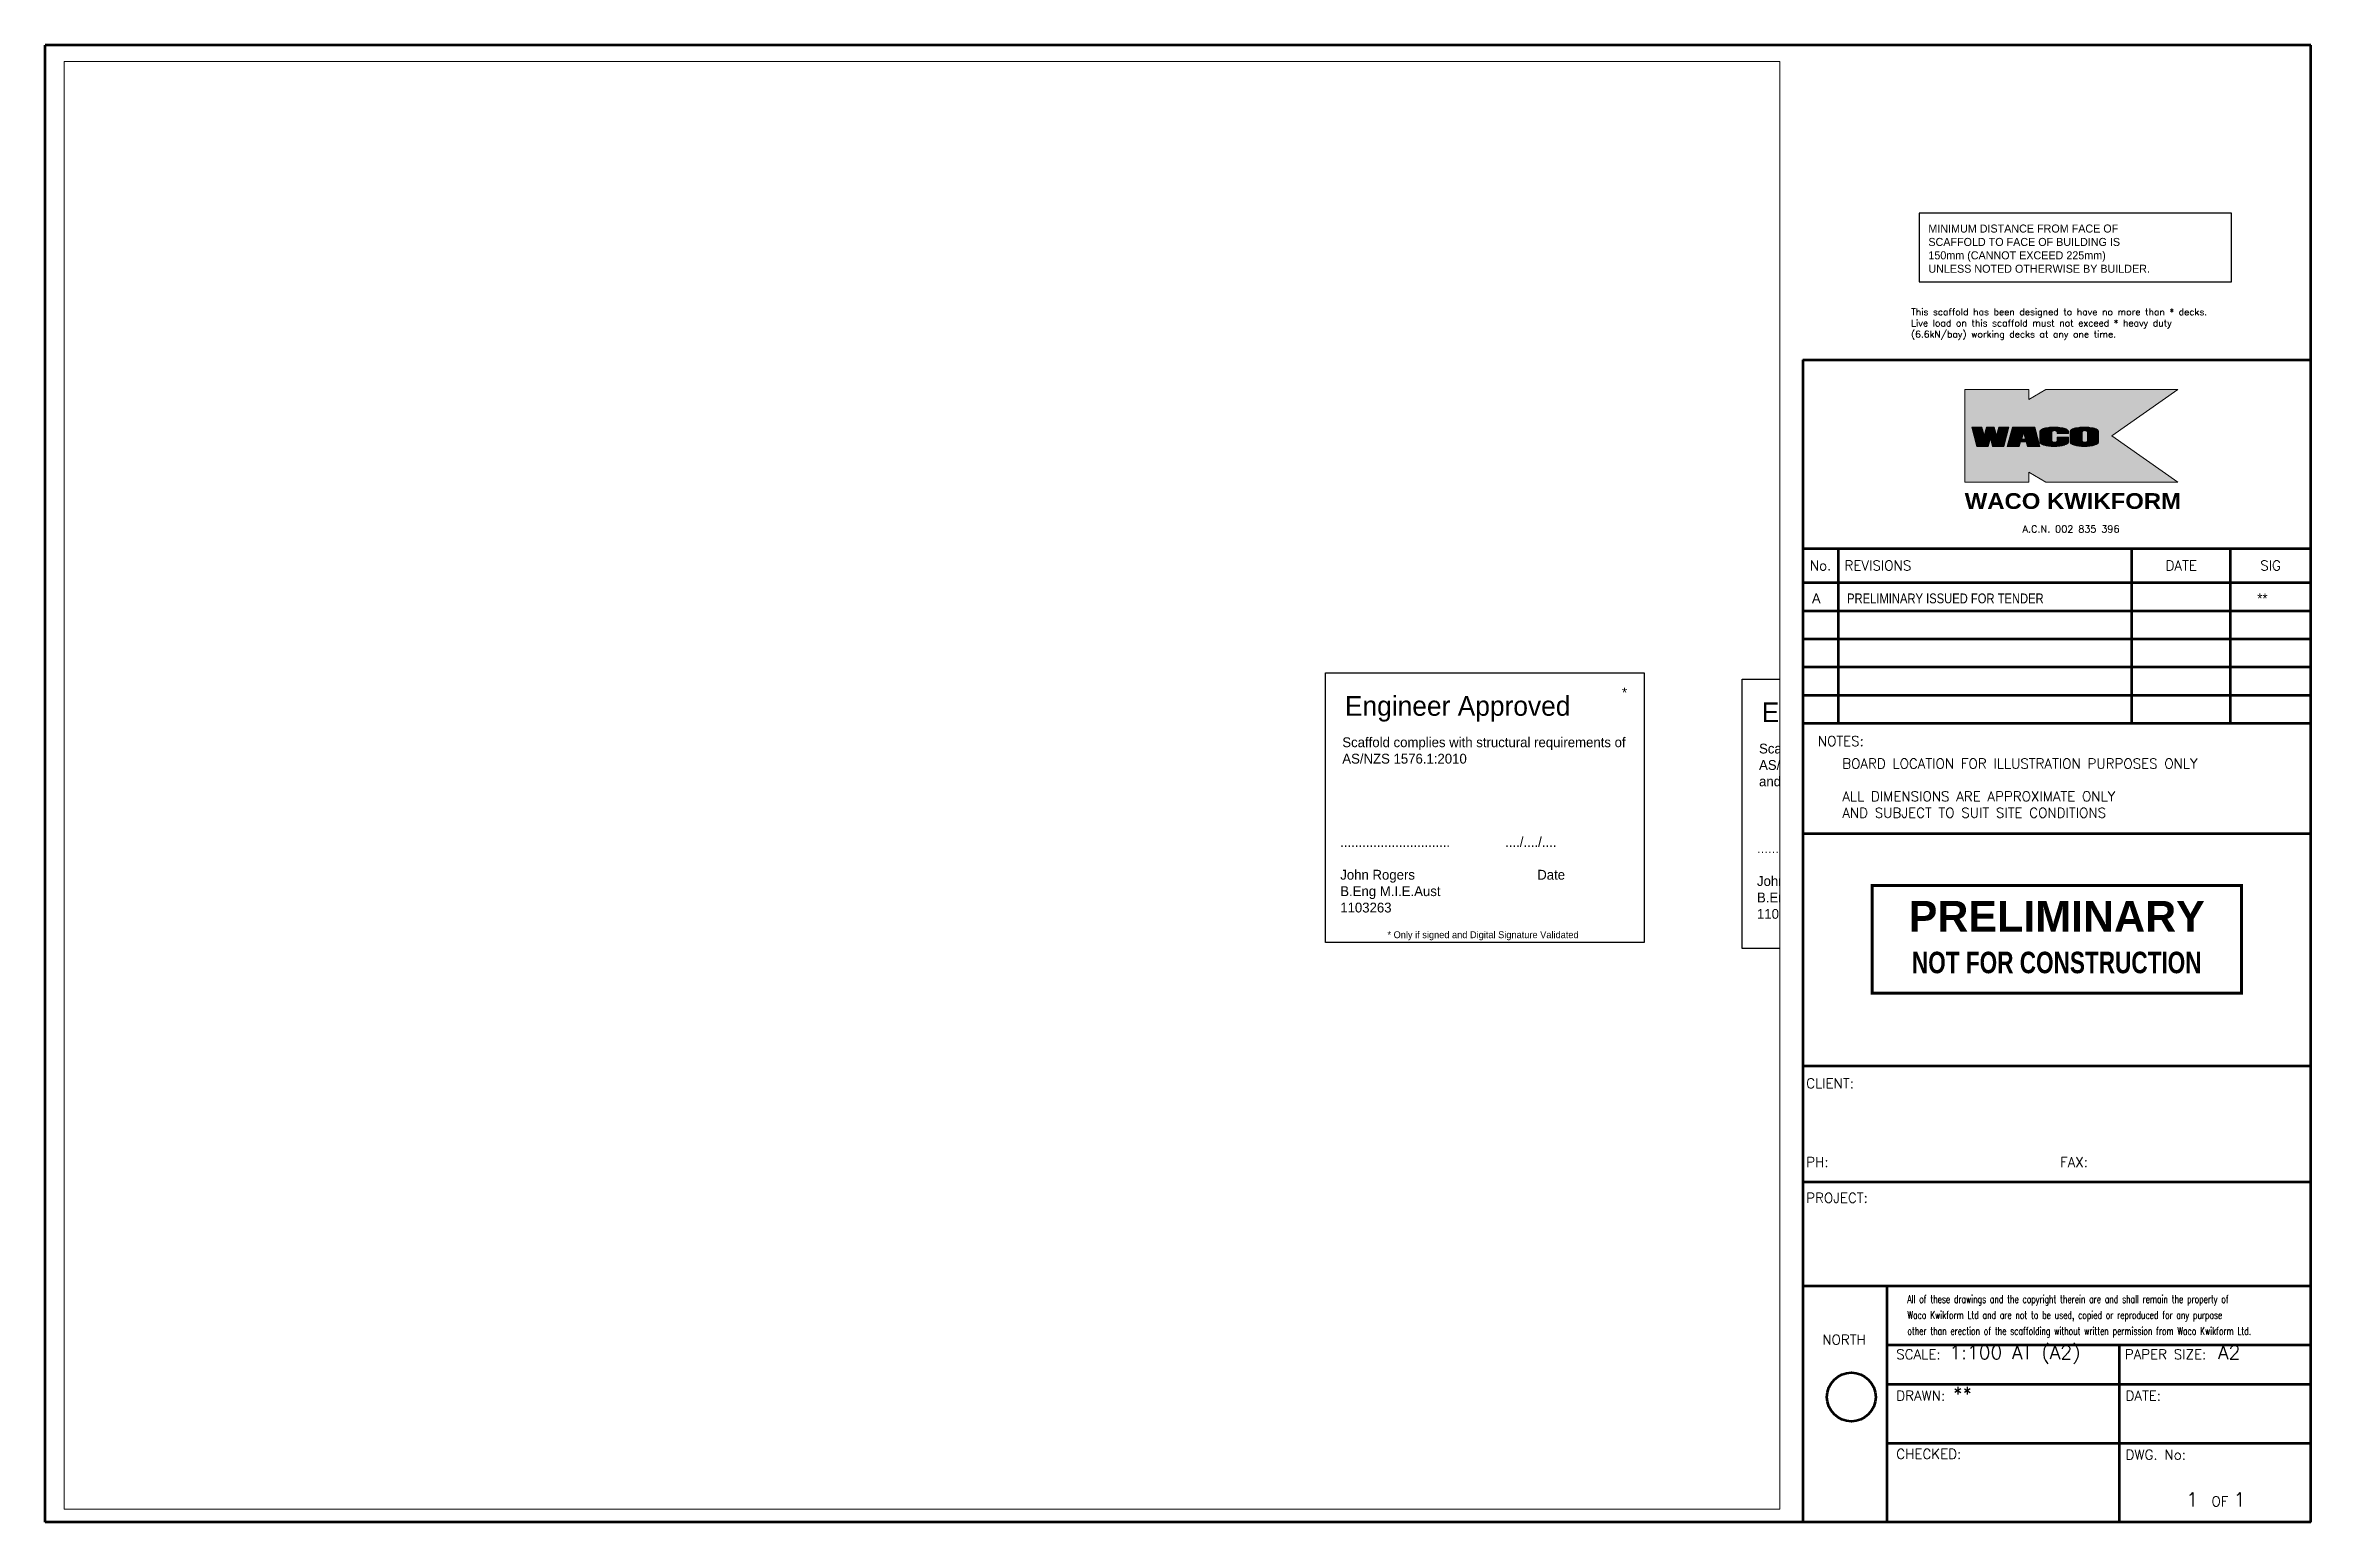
# Paper-space layout 'WACO Kwikform A2 Drawing Sheet No Ledgen' of a CAD drawing. Header units: millimetres. Extents: x 0 to 575, y 0 to 375.
# The model-space entities are those that its viewports show. They can reach past a viewport. Long polylines and large blocks are cut down to what shows.
import ezdxf
from ezdxf.enums import TextEntityAlignment as Align

# ---------------------------------------------------------------- set-up
doc = ezdxf.new("R2010")
doc.units = ezdxf.units.MM
doc.layers.get('0').update_dxf_attribs({"linetype": 'CONTINUOUS'})
for name, color, linetype in [('Notes', 3, 'CONTINUOUS'), ('PRELIMINARY', 7, 'CONTINUOUS'), ('RED', 8, 'CONTINUOUS')]:
    doc.layers.add(name, color=color, linetype=linetype)
for name, color, linetype, lineweight in [('Sheet 025', 7, 'CONTINUOUS', 25), ('Sheet 035', 5, 'CONTINUOUS', 35), ('Sheet_Layout', 180, 'CONTINUOUS', 70)]:
    doc.layers.add(name, color=color, linetype=linetype, lineweight=lineweight)
doc.layers.add('Viewport', color=7, linetype='CONTINUOUS', plot=False)
doc.styles.add('ARCH', font='archd.shx', dxfattribs={"height": 250})
doc.styles.add('ROMANS', font='romans')
doc.styles.add('STAMP', font='ARIALBD.TTF')
doc.styles.add('WACO', font='')
doc.styles.get('WACO').set_extended_font_data('Arial Black')
pattern_1 = [(0, (0, 0), (0, 0.174625), [0.127, -0.047625]), (90, (0, 0), (-0.174625, 1e-17), [0.127, -0.047625])]

# ---------------------------------------------------------------- blocks, each defined once
blk = doc.blocks.new('PREL')
at = {"layer": 'RED', "const_width": 100}
blk.add_lwpolyline([(6000, 1750), (-6000, 1750), (-6000, -1750), (6000, -1750)], close=True, dxfattribs=at)
at = {"layer": 'RED', "style": 'STAMP'}
blk.add_text('PRELIMINARY', height=1000, dxfattribs=at).set_placement((0, 750), align=Align.MIDDLE)
at = {"layer": 'RED', "style": 'STAMP', "width": 0.75}
blk.add_text('NOT FOR CONSTRUCTION', height=700, dxfattribs=at).set_placement((0, -750), align=Align.MIDDLE)
blk = doc.blocks.new('REVISED TITLE')
at = {"layer": 'Sheet 025', "style": 'ROMANS'}
for s, p in [('CLIENT:', (-128.05, 110.15)), ('PH:', (-128.05, 90.15)), ('FAX:', (-63.6, 90.15)), ('PROJECT:', (-128.05, 81.06)), ('SCALE:', (-105.19, 41.33)), ('PAPER SIZE:', (-47.19, 41.33)), ('DRAWN:', (-105.19, 30.85)), ('DATE:', (-46.99, 30.85)), ('CHECKED:', (-105.19, 16.04)), ('DWG. No:', (-46.99, 15.86)), ('OF', (-25.18, 3.98))]:
    blk.add_text(s, height=2.5, dxfattribs=at).set_placement(p)
at = {"layer": 'Sheet 035', "style": 'ROMANS'}
for tag, p in [('CLIENT_CONTACT', (-110.61, 110.15)), ('ADDRESS_STREET', (-110.61, 100.15)), ('COMPANY', (-110.61, 105.15)), ('CITY', (-110.61, 95.15)), ('PHONE_NO.', (-110.61, 90.15)), ('FAX_NO.', (-46.16, 90.15)), ('PROJECT_TITLE:', (-110.61, 81.06)), ('PROJECT_DESCRIPTION', (-110.61, 76.06)), ('PROJECT_DESCRIPTION_2', (-110.61, 71.06)), ('PROJECT_DESCRIPTION_3', (-110.61, 66.06)), ('PROJECT_DESCRIPTION_4', (-110.61, 61.06)), ('SCALE', (-91.76, 41.33)), ('PAPER_SIZE', (-23.56, 41.33)), ('DRAFTSMAN', (-90.76, 30.85)), ('DATE', (-35.55, 30.85)), ('DWG_NO', (-46.15, 9.93))]:
    blk.add_attdef(tag, p, '', height=3.5, dxfattribs=at)
for tag, p in [('PAGE_NO.', (-30.05, 3.98)), ('OF_PAGES.', (-18.05, 3.98))]:
    blk.add_attdef(tag, text='', height=3.5, dxfattribs=at).set_placement(p, align=Align.CENTER)
blk = doc.blocks.new('REVDES')
at = {"style": 'ARCH'}
for tag, p in [('01', (2.31, 1.87)), ('03', (87.68, 1.87)), ('04', (115.37, 1.87))]:
    blk.add_attdef(tag, p, '', height=2.5, dxfattribs=at)
at = {"style": 'ARCH', "width": 0.85}
blk.add_attdef('02', (11.25, 1.87), '', height=2.5, dxfattribs=at)
blk = doc.blocks.new('Engineer Approval - Scaffold')
blk.add_lwpolyline([(0, 6843), (8090, 6843), (8090, 0), (0, 0)], close=True)
at = {"attachment_point": 1, "style": 'ARCH'}
for s, insert, char_height, width in [('*', (7523, 6469), 250, 414.85), ('\\pi146.48;Engineer Approved', (345, 6254), 500, 7197.72), ('Scaffold complies with structural requirements of AS/NZS 1576.1:2010', (425, 5206), 250, 8006.15), ('..............................^I^I  ..../..../....^J\\PJohn Rogers^I^I^I^IDate\\PB.Eng M.I.E.Aust^J1103263', (373, 2675), 250, 7965.2), ('\\pi2765.9;* Only if signed and Digital Signature Validated', (-1195, 281), 175, 9215.92)]:
    blk.add_mtext(s, dxfattribs=dict(at, insert=insert, char_height=char_height, width=width))
at = {"color": 253, "style": 'ARCH', "flags": 2}
for tag, p in [('DATE_TIME', (324, 2962)), ('SIGN_OFF', (324, 2516))]:
    blk.add_attdef(tag, p, '', height=250, dxfattribs=at)
blk = doc.blocks.new('Engineer Approval - Formwork')
blk.add_lwpolyline([(0, 6843), (8090, 6843), (8090, 0), (0, 0)], close=True)
at = {"attachment_point": 1, "style": 'ARCH'}
for s, insert, char_height, width in [('*', (7523, 6469), 250, 414.85), ('\\pi146.48;Engineer Approved', (345, 6254), 500, 7197.72), ('Scaffold complies with structural requirements of AS/NZS 1576.1:2010\\Pand AS 3610:1995', (425, 5206), 250, 8006.15), ('..............................^I^I  ..../..../....^J\\PJohn Rogers^I^I^I^IDate\\PB.Eng M.I.E.Aust^J1103263', (373, 2675), 250, 7965.2), ('\\pi2765.9;* Only if signed and Digital Signature Validated', (-1207, 259), 175, 9215.92)]:
    blk.add_mtext(s, dxfattribs=dict(at, insert=insert, char_height=char_height, width=width))
at = {"color": 253, "style": 'ARCH', "flags": 2}
for tag, p in [('DATE_TIME', (388, 2886)), ('SIGN_OFF', (388, 2477))]:
    blk.add_attdef(tag, p, '', height=250, dxfattribs=at)

msp = doc.modelspace()

# ---------------------------------------------------------------- block references
for name, p in [('Engineer Approval - Scaffold', (10134, -2798)), ('Engineer Approval - Formwork', (20712, -2958))]:
    msp.add_blockref(name, p)

psp = doc.layouts.new('WACO Kwikform A2 Drawing Sheet No Ledgen')

# ---------------------------------------------------------------- hatches: boundary and pattern name
at = {"layer": 'Sheet_Layout', "lineweight": 5}
h = psp.add_hatch(color=2, dxfattribs=at)
h.paths.add_polyline_path([(501.68, 274.99), (502.6, 274.99), (502.14, 276.71)], flags=0)
h.paths.add_polyline_path([(506.29, 273.1), (504.96, 278.06), (499.32, 278.06), (497.99, 273.1), (501.01, 273.1), (501.33, 274.31), (502.79, 274.31), (503.11, 273.1)], flags=16)
h.paths.add_polyline_path([(490.29, 273.1), (488.96, 278.06), (491.55, 278.06), (492.14, 275.87), (492.73, 278.06), (494.64, 278.06), (495.23, 275.87), (495.82, 278.06), (498.42, 278.06), (497.09, 273.1), (494.27, 273.1), (493.69, 275.27), (493.11, 273.1)], flags=16)
h.paths.add_polyline_path([(503.44, 285.06), (503.44, 287.56), (487.19, 287.56), (487.19, 264.06), (503.44, 264.06), (503.44, 266.56), (507.77, 264.06), (541.27, 264.06), (524.49, 275.81), (541.27, 287.56), (507.77, 287.56)])
edge = h.paths.add_edge_path(flags=16)
edge.add_line((510.63, 274.48), (510.63, 275.5))
edge.add_line((510.63, 275.5), (513.49, 275.5))
edge.add_line((513.49, 275.5), (513.49, 274.2))
edge.add_ellipse((509.88, 274.2), major_axis=(-3.61, 0), ratio=0.304653, start_angle=0, end_angle=180, ccw=False)
edge.add_line((506.27, 274.2), (506.27, 276.96))
edge.add_ellipse((509.88, 276.96), major_axis=(-3.61, 0), ratio=0.304653, start_angle=180, end_angle=360, ccw=False)
edge.add_line((513.49, 276.96), (513.49, 276.42))
edge.add_line((513.49, 276.42), (510.63, 276.42))
edge.add_line((510.63, 276.42), (510.63, 276.84))
edge.add_ellipse((509.97, 276.84), major_axis=(-0.658, 0), ratio=0.455652, start_angle=180, end_angle=360)
edge.add_line((509.31, 276.84), (509.31, 274.48))
edge.add_ellipse((509.97, 274.48), major_axis=(-0.658, 0), ratio=0.455652, start_angle=0, end_angle=180)
edge = h.paths.add_edge_path(flags=16)
edge.add_ellipse((517.56, 274.2), major_axis=(-3.61, 0), ratio=0.304653, start_angle=0, end_angle=180, ccw=False)
edge.add_line((513.95, 274.2), (513.95, 276.96))
edge.add_ellipse((517.56, 276.96), major_axis=(-3.61, 0), ratio=0.304653, start_angle=180, end_angle=360, ccw=False)
edge.add_line((521.17, 276.96), (521.17, 274.2))
edge = h.paths.add_edge_path(flags=0)
edge.add_line((517, 276.84), (517, 274.48))
edge.add_ellipse((517.65, 274.48), major_axis=(-0.658, 0), ratio=0.455652, start_angle=0, end_angle=180)
edge.add_line((518.31, 274.48), (518.31, 276.84))
edge.add_ellipse((517.65, 276.84), major_axis=(-0.658, 0), ratio=0.455652, start_angle=180, end_angle=360)
h = psp.add_hatch(dxfattribs=at)
h.set_pattern_fill('ANGLE', color=140, scale=0.025, style=0)
h.set_pattern_definition(pattern_1)
h.paths.add_polyline_path([(493.69, 275.27), (494.27, 273.1), (497.09, 273.1), (498.42, 278.06), (495.82, 278.06), (495.23, 275.87), (494.64, 278.06), (492.73, 278.06), (492.14, 275.87), (491.55, 278.06), (488.96, 278.06), (490.29, 273.1), (493.11, 273.1)])
h = psp.add_hatch(dxfattribs=at)
h.set_pattern_fill('ANGLE', color=140, scale=0.025, style=0)
h.set_pattern_definition(pattern_1)
h.paths.add_polyline_path([(497.99, 273.1), (501.01, 273.1), (501.33, 274.31), (502.79, 274.31), (503.11, 273.1), (506.29, 273.1), (504.96, 278.06), (499.32, 278.06)])
h.paths.add_polyline_path([(502.14, 276.71), (502.6, 274.99), (501.68, 274.99)], flags=16)
h = psp.add_hatch(dxfattribs=at)
h.set_pattern_fill('ANGLE', color=140, scale=0.025, style=0)
h.set_pattern_definition(pattern_1)
edge = h.paths.add_edge_path()
edge.add_ellipse((509.88, 274.2), major_axis=(-3.61, 0), ratio=0.304653, start_angle=0, end_angle=180)
edge.add_line((513.49, 274.2), (513.49, 275.5))
edge.add_line((513.49, 275.5), (510.63, 275.5))
edge.add_line((510.63, 275.5), (510.63, 274.48))
edge.add_ellipse((509.97, 274.48), major_axis=(-0.658, 0), ratio=0.455652, start_angle=0, end_angle=180, ccw=False)
edge.add_line((509.31, 274.48), (509.31, 276.84))
edge.add_ellipse((509.97, 276.84), major_axis=(-0.658, 0), ratio=0.455652, start_angle=180, end_angle=360, ccw=False)
edge.add_line((510.63, 276.84), (510.63, 276.42))
edge.add_line((510.63, 276.42), (513.49, 276.42))
edge.add_line((513.49, 276.42), (513.49, 276.96))
edge.add_ellipse((509.88, 276.96), major_axis=(-3.61, 0), ratio=0.304653, start_angle=180, end_angle=360)
edge.add_line((506.27, 276.96), (506.27, 274.2))
h = psp.add_hatch(dxfattribs=at)
h.set_pattern_fill('ANGLE', color=140, scale=0.025, style=0)
h.set_pattern_definition(pattern_1)
edge = h.paths.add_edge_path()
edge.add_ellipse((517.56, 274.2), major_axis=(-3.61, 0), ratio=0.304653, start_angle=0, end_angle=180)
edge.add_line((521.17, 274.2), (521.17, 276.96))
edge.add_ellipse((517.56, 276.96), major_axis=(-3.61, 0), ratio=0.304653, start_angle=180, end_angle=360)
edge.add_line((513.95, 276.96), (513.95, 274.2))
edge = h.paths.add_edge_path(flags=16)
edge.add_ellipse((517.65, 276.84), major_axis=(-0.658, 0), ratio=0.455652, start_angle=180, end_angle=360, ccw=False)
edge.add_line((518.31, 276.84), (518.31, 274.48))
edge.add_ellipse((517.65, 274.48), major_axis=(-0.658, 0), ratio=0.455652, start_angle=0, end_angle=180, ccw=False)
edge.add_line((517, 274.48), (517, 276.84))

# ---------------------------------------------------------------- linework, layer by layer
at = {"layer": 'Notes'}
psp.add_lwpolyline([(475.65, 314.96), (554.86, 314.96), (554.86, 332.4), (475.65, 332.4)], close=True, dxfattribs=at)
at = {"layer": 'Sheet_Layout', "color": 7}
for p, q in [((575, 375), (0, 375)), ((0, 0), (0, 375)), ((575, 0), (575, 375)), ((446.08, 295.14), (575, 295.14)), ((446.08, 295.14), (446.08, 0)), ((446.08, 247.24), (575, 247.24)), ((455.13, 202.86), (455.13, 247.24)), ((529.64, 202.86), (529.64, 247.24)), ((554.64, 202.86), (554.64, 247.24)), ((446.08, 238.56), (575, 238.56)), ((446.08, 231.42), (575, 231.42)), ((446.08, 224.28), (575, 224.28)), ((446.08, 217.14), (575, 217.14)), ((446.08, 210), (575, 210)), ((446.08, 202.86), (575, 202.86)), ((446.08, 174.81), (575, 174.81)), ((446.1, 115.87), (575, 115.87)), ((446.1, 86.35), (575, 86.35)), ((446.08, 60), (575, 60)), ((467.54, -0.18), (467.54, 59.82)), ((467.54, 45), (575, 45)), ((526.5, 0), (526.5, 45)), ((467.54, 35), (575, 35)), ((467.54, 20), (575, 20)), ((575, 0), (0, 0))]:
    psp.add_line(p, q, dxfattribs=at)
at = {"layer": 'Sheet_Layout', "lineweight": 5}
for p, q in [((506.27, 276.96), (506.27, 274.2)), ((509.31, 276.84), (509.31, 274.48)), ((510.63, 276.84), (510.63, 276.42)), ((510.63, 276.42), (513.49, 276.42)), ((513.49, 276.42), (513.49, 276.96)), ((513.95, 276.96), (513.95, 274.2)), ((517, 276.84), (517, 274.48)), ((518.31, 276.84), (518.31, 274.48)), ((521.17, 274.2), (521.17, 276.96))]:
    psp.add_line(p, q, dxfattribs=at)
at = {"layer": 'Sheet_Layout', "color": 2, "lineweight": 5}
psp.add_lwpolyline([(503.44, 285.06), (503.44, 287.56), (487.19, 287.56), (487.19, 264.06), (503.44, 264.06), (503.44, 266.56), (507.77, 264.06), (541.27, 264.06), (524.49, 275.81), (541.27, 287.56), (507.77, 287.56)], close=True, dxfattribs=at)
at = {"layer": 'Sheet_Layout', "lineweight": 5}
for points in [[(490.29, 273.1), (488.96, 278.06), (491.55, 278.06), (492.14, 275.87), (492.73, 278.06), (494.64, 278.06), (495.23, 275.87), (495.82, 278.06), (498.42, 278.06), (497.09, 273.1), (494.27, 273.1), (493.69, 275.27), (493.11, 273.1), (490.29, 273.1)], [(506.29, 273.1), (504.96, 278.06), (499.32, 278.06), (497.99, 273.1), (501.01, 273.1), (501.33, 274.31), (502.79, 274.31), (503.11, 273.1)], [(501.68, 274.99), (502.6, 274.99), (502.14, 276.71)]]:
    psp.add_lwpolyline(points, close=True, dxfattribs=at)
psp.add_lwpolyline([(510.63, 274.48), (510.63, 275.5), (513.49, 275.5), (513.49, 274.2)], dxfattribs=at)
at = {"layer": 'Sheet_Layout', "color": 7}
psp.add_circle((458.41, 31.74), 6.19, dxfattribs=at)
at = {"layer": 'Sheet_Layout', "lineweight": 5}
for centre, major_axis, ratio in [((509.88, 276.96), (-3.61, 0), 0.304653), ((509.97, 276.84), (-0.658, 0), 0.455652), ((517.56, 276.96), (-3.61, 0), 0.304653), ((517.65, 276.84), (-0.658, 0), 0.455652)]:
    psp.add_ellipse(centre, major_axis=major_axis, ratio=ratio, start_param=3.141593, end_param=6.283185, dxfattribs=at)
at = {"layer": 'Sheet_Layout', "lineweight": 5, "extrusion": (0, 0, -1)}
for centre, major_axis, ratio in [((509.88, 274.2), (-3.61, 0), 0.304653), ((509.97, 274.48), (-0.658, 0), 0.455652), ((517.56, 274.2), (-3.61, 0), 0.304653), ((517.65, 274.48), (-0.658, 0), 0.455652)]:
    psp.add_ellipse(centre, major_axis=major_axis, ratio=ratio, start_param=3.141593, end_param=6.283185, dxfattribs=at)

# ---------------------------------------------------------------- block references
at = {"layer": 'PRELIMINARY', "xscale": 0.0078125, "yscale": 0.0078125, "zscale": 0.0078125}
psp.add_blockref('PREL', (510.54, 147.95), dxfattribs=at)
at = {"layer": 'Sheet_Layout', "color": 7, "lineweight": -2}
ref = psp.add_blockref('REVDES', (446.08, 231.42), dxfattribs=at)
ref.add_attrib('01', 'A', (448.39, 233.29), dxfattribs={"layer": '0', "lineweight": 5, "height": 2.5, "style": 'ARCH'})
ref.add_attrib('02', 'PRELIMINARY ISSUED FOR TENDER', (457.33, 233.29), dxfattribs={"layer": '0', "lineweight": 5, "height": 2.5, "style": 'ARCH', "width": 0.85})
ref.add_attrib('04', '**', (561.45, 233.29), dxfattribs={"layer": '0', "lineweight": 5, "height": 2.5, "style": 'ARCH'})
at = {"layer": 'Sheet_Layout', "lineweight": -2}
psp.add_blockref('REVISED TITLE', (575, 0), dxfattribs=at).add_auto_attribs({'SCALE': '1:100 AT (A2)', 'PAPER_SIZE': 'A2', 'DRAFTSMAN': '**', 'PAGE_NO.': '1', 'OF_PAGES.': '1'})

# ---------------------------------------------------------------- texts
at = {"layer": 'Notes', "style": 'ARCH'}
for s, p in [('MINIMUM DISTANCE FROM FACE OF ', (477.96, 327.44)), ('SCAFFOLD TO FACE OF BUILDING IS', (477.96, 324.04)), ('150mm (CANNOT EXCEED 225mm) ', (477.96, 320.64)), ('UNLESS NOTED OTHERWISE BY BUILDER.', (477.96, 317.24))]:
    psp.add_text(s, height=2.04, dxfattribs=at).set_placement(p)
at = {"layer": 'Notes', "color": 7, "insert": (473.59, 308.15), "char_height": 1.6999, "width": 95.7239, "attachment_point": 1, "style": 'ROMANS'}
psp.add_mtext('This scaffold has been designed to have no more than * decks.\\PLive load on this scaffold must not exceed * heavy duty \\P(6.6kN/bay) working decks at any one time.', dxfattribs=at)
at = {"layer": 'Sheet_Layout', "color": 7, "lineweight": 5, "style": 'WACO', "width": 0.982356}
psp.add_text('WACO KWIKFORM', height=4, dxfattribs=at).set_placement((487.19, 257.27), (542.08, 257.27), align=Align.FIT)
at = {"layer": 'Sheet_Layout', "color": 7, "lineweight": 5, "style": 'ROMANS'}
psp.add_text('A.C.N. 002 835 396', height=1.8, dxfattribs=at).set_placement((514.18, 251.28), align=Align.CENTER)
for s, p in [('No.', (450.6, 242.9)), ('DATE', (542.14, 242.9)), ('SIG', (564.82, 242.9))]:
    psp.add_text(s, height=2.5, dxfattribs=at).set_placement(p, align=Align.MIDDLE_CENTER)
psp.add_text('REVISIONS', height=2.5, dxfattribs=at).set_placement((456.69, 242.9), align=Align.MIDDLE_LEFT)
psp.add_text('NOTES:', height=2.5, dxfattribs=at).set_placement((449.89, 197.05))
at = {"layer": 'Sheet_Layout', "color": 7, "lineweight": 5, "style": 'ROMANS', "width": 0.7}
for s, p in [('All of these drawings and the copyright therein are and shall remain the property of ', (472.64, 55.61)), ('Waco Kwikform Ltd and are not to be used, copied or reproduced for any purpose ', (472.64, 51.57)), ('other than erection of the scaffolding without written permission from Waco Kwikform Ltd.', (472.64, 47.52))]:
    psp.add_text(s, height=2, dxfattribs=at).set_placement(p)
at = {"layer": 'Sheet_Layout', "lineweight": 5, "style": 'ROMANS'}
psp.add_text('NORTH', height=2.5, dxfattribs=at).set_placement((451.04, 45.07))
at = {"layer": 'Sheet_Layout', "color": 7, "lineweight": 5, "insert": (456.1, 193.85), "char_height": 2.5, "width": 104.1343, "attachment_point": 1, "style": 'ROMANS'}
psp.add_mtext('BOARD LOCATION FOR ILLUSTRATION PURPOSES ONLY\\P\\PALL DIMENSIONS ARE APPROXIMATE ONLY\\PAND SUBJECT TO SUIT SITE CONDITIONS', dxfattribs=at)

# ---------------------------------------------------------------- viewports
at = {"layer": 'Viewport', "color": 7}
psp.add_viewport(center=(222.53, 187.07), size=(435.45, 367.5439), view_center_point=(-108.32, 1188.93), view_height=36754.3867, dxfattribs=at)

doc.saveas('drawing.dxf')
